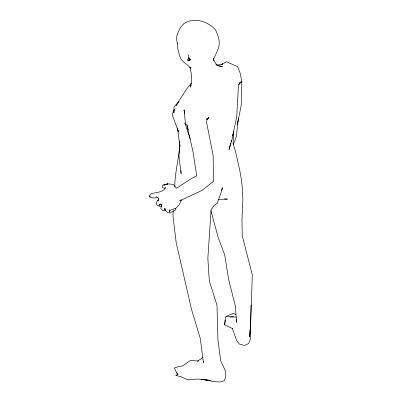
<?xml version="1.0" encoding="UTF-8"?>
<svg xmlns="http://www.w3.org/2000/svg" width="402" height="402" viewBox="0 0 402 402"><rect width="100%" height="100%" fill="white"/><g stroke="black" fill="none" stroke-linecap="round" stroke-linejoin="round"><path stroke-width="0.6" d="M250.119 329.545L249.612 336.841L250.607 325.293L252.31 274.797L242.215 235.773L241.989 219.457L242.873 199.714L242.094 185.382L240.582 174.327L238.084 162.684L235.366 150.996L233.085 143.434L233.562 131.74L236.688 117.178L238.376 86.495L239.728 82.194L241.833 81.842L240.21 73.209L237.592 66.682L226.547 61.772L221.306 64.551M250.607 325.293L251.049 305.002M161.453 204.286L161.373 207L161.483 205.482M179.93 145.936L177.377 127.851M173.267 210.769L172.94 215.608L176.146 242.386L191.558 309.63L200.261 338.373L203.437 362.669L203.608 360.87M250.245 327.72L250.541 323.464M189.277 60.325L189.01 57.838L188.819 59.044L189.277 60.325L190.935 59.642L188.015 60.536L187.302 58.883M179.975 144.966L178.955 156.438L181.101 173.644L180.965 170.554M238.361 118.394L236.331 136.715L233.291 144.795M207.08 118.057L206.583 122.434L213.14 155.489L213.593 181.247L202.055 190.387L179.744 200.799L181.392 199.985L179.347 204.517L176.026 208.11L169.739 210.467M232.818 328.715L224.623 324.836L225.562 316.675L236.205 317.077M237.662 121.721L237.306 124.781L241.215 105.399L241.833 81.842L238.537 84.606M169.815 209.909L169.197 211.824L169.649 209.894L169.855 210.271M149.971 195.955L149.851 196.844L149.69 195.583L150.66 194.04C155.87 191.875 162.82 193.156 165.905 187.211M174.292 109.786L173.825 113.062L174.046 106.761L179.101 101.389M149.951 196.06L149.785 197.156C152.398 198.487 155.388 197.809 158.132 197.608M224.623 324.836L225.331 320.057M213.472 58.757L213.246 59.893C215.542 54.014 219.638 48.647 219.236 41.999C218.904 37.713 217.276 33.798 215.552 29.909C207.919 21.401 194.367 16.864 184.056 23.477C180.287 26.833 178.071 31.637 176.729 36.421C175.885 40.517 178.408 44.371 177.734 48.562C178.764 52.109 179.272 55.767 181.006 59.109C183.563 62.983 188.166 64.606 190.779 68.476L189.94 67.345L191.387 73.908L191.744 79.918L190.493 87.184L191.156 84.907M230.698 143.102L229.039 149.675L232.406 138.032L233.562 131.74L232.507 135.926M230.999 141.906L231.451 140.112M161.378 206.316L160.79 208.402L162.272 210.176L162.855 210.663L165.885 210.764M174.247 109.243L172.232 114.696L178.533 132.072L178.207 130.263M221.366 190.648L222.447 187.744L220.984 192.955L217.296 203.206L214.135 205.342L211.075 210.025L207.859 258.375L209.316 280.923L216.995 305.274L217.919 339.65L220.678 360.72L225.165 370.393L225.869 376.357L224.336 380.674L220.919 381.9L215.055 381.789L201.437 379.237M189.226 58.014L188.819 59.044L188.292 55.034L187.925 54.526M164.961 208.774L164.478 209.558L165.443 208.914M191.442 83.088L186.387 89.299L176.116 105.485L177.307 104.043M207.015 119.69L209.11 117.359L206.784 119.449M160.478 203.909L159.001 205.392L160.478 204.251L162.031 204.764M158.619 199.693L157.468 200.754L156.458 202.492L156.71 204.935L159.247 206.186L161.584 206.764M158.76 200.055L157.921 200.759L158.926 198.804L156.453 196.744M204.965 379.694L210.261 380.428L198.216 379.056L187.784 379.719L180.794 376.649L175.955 375.493L177.805 374.136L176.719 372.91L174.408 367.946L178.563 366.609L182.538 365.921L190.528 360.428L198.518 361.016M197.437 361.262L202.99 357.383M221.773 64.426L222.808 63.913L218.844 64.812L215.924 64.868M221.723 64.436L222.808 63.913L221.678 64.446M226.301 316.434L233.276 313.334L235.984 314.62M175.955 375.493L178.056 374.569L176.719 372.91M188.015 60.536L189.865 60.33M230.477 316.982L233.532 316.766M218.291 199.322L227.482 199.116L224.366 198.905M202.02 379.287L203.789 379.533M165.212 188.262L163.061 187.845L162.363 187.302L162.634 185.181L165.684 184.392L163.81 185.151C166.75 183.312 170.347 183.87 173.478 184.684L176.488 188.272L191.347 178.614L196.714 175.8L193.076 152.077L186.774 124.419L188.307 129.856M217.105 65.596L222.381 66.616L216.763 65.209L213.683 59.903M184.407 122.866L185.824 124.715M175.292 208.256L175.88 209.703L171.81 212.015L168.147 212.924L166.408 211.633L164.488 208.12M232.306 328.454L236.637 340.303L239.17 343.981L244.542 345.454L248.627 343.554L250.587 338.499L250.707 321.032M190.282 139.152L185.699 125.53L184.066 109.887L184.744 113.459M177.619 42.908L177.779 43.466M210.914 210.728L218.196 237.537L224.723 254.968L228.557 279.219L235.311 305.832L236.592 322.379L236.446 319.022M213.643 58.717L213.874 60.823M174.8 186.97C174.719 171.749 179.644 156.72 179.764 141.519M165.9 184.438L164.544 184.865L167.88 183.85L165.9 184.438"/></g></svg>
